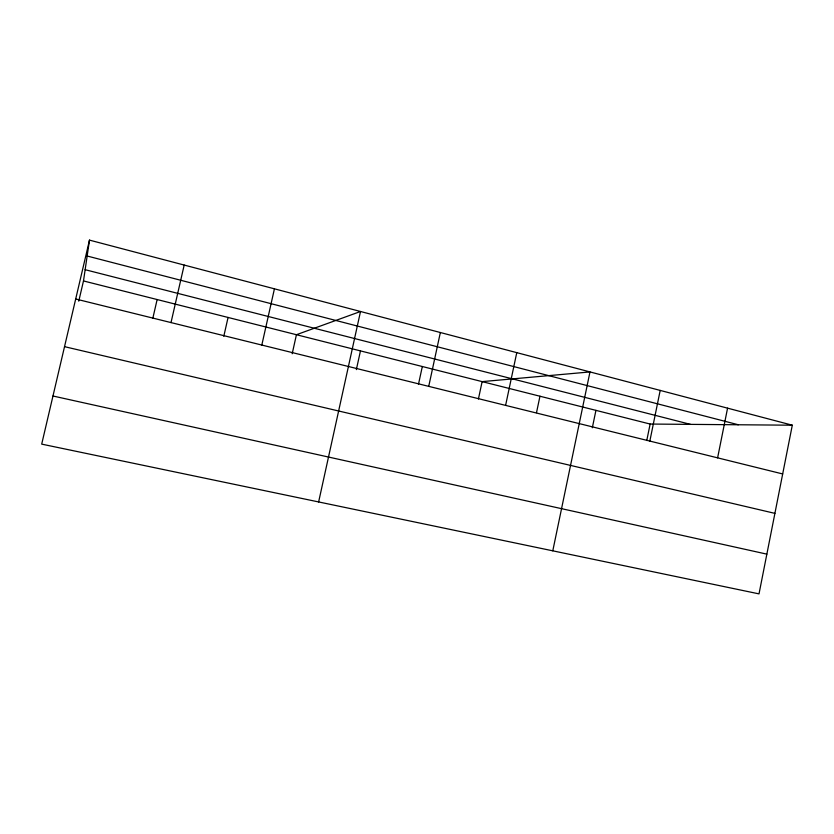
<?xml version="1.0" encoding="UTF-8"?>
<svg xmlns="http://www.w3.org/2000/svg" width="834" height="834" viewBox="0 0 834 834"><rect width="100%" height="100%" fill="white"/><g stroke="black" fill="none" stroke-linecap="round" stroke-linejoin="round"><path stroke-width="1.25" d="M78.761 301.168L83.494 280.943L89.488 240.119L792.3 425.204L759.013 593.881L41.7 444.126L89.488 240.119M717.605 457.845L727.571 408.16M646.767 440.488L650.134 424.047L792.3 425.204M649.842 441.082L660.194 390.416M592.328 427.779L595.935 410.359M552.786 550.826L589.982 371.933L482.125 381.618L478.414 399.048M536.512 412.653L539.963 396.223M505.602 405.387L516.767 352.646M418.491 384.234L422.327 366.512M428.728 386.361L440.352 332.526M356.358 369.618L360.465 350.885M318.63 501.943L360.507 311.499L296.435 334.715L292.192 353.762M261.813 345.057L274.428 288.825M223.804 336.279L228.068 317.452M152.851 318.171L157.136 299.542M171.012 322.591L184.189 265.066M52.969 396.004L766.853 554.141M64.531 346.663L774.901 513.369M75.696 298.999L782.678 473.952M83.494 280.943L650.134 424.047M85.141 269.695L690.5 424.37M87.153 256.017L738.33 424.767"/></g></svg>
